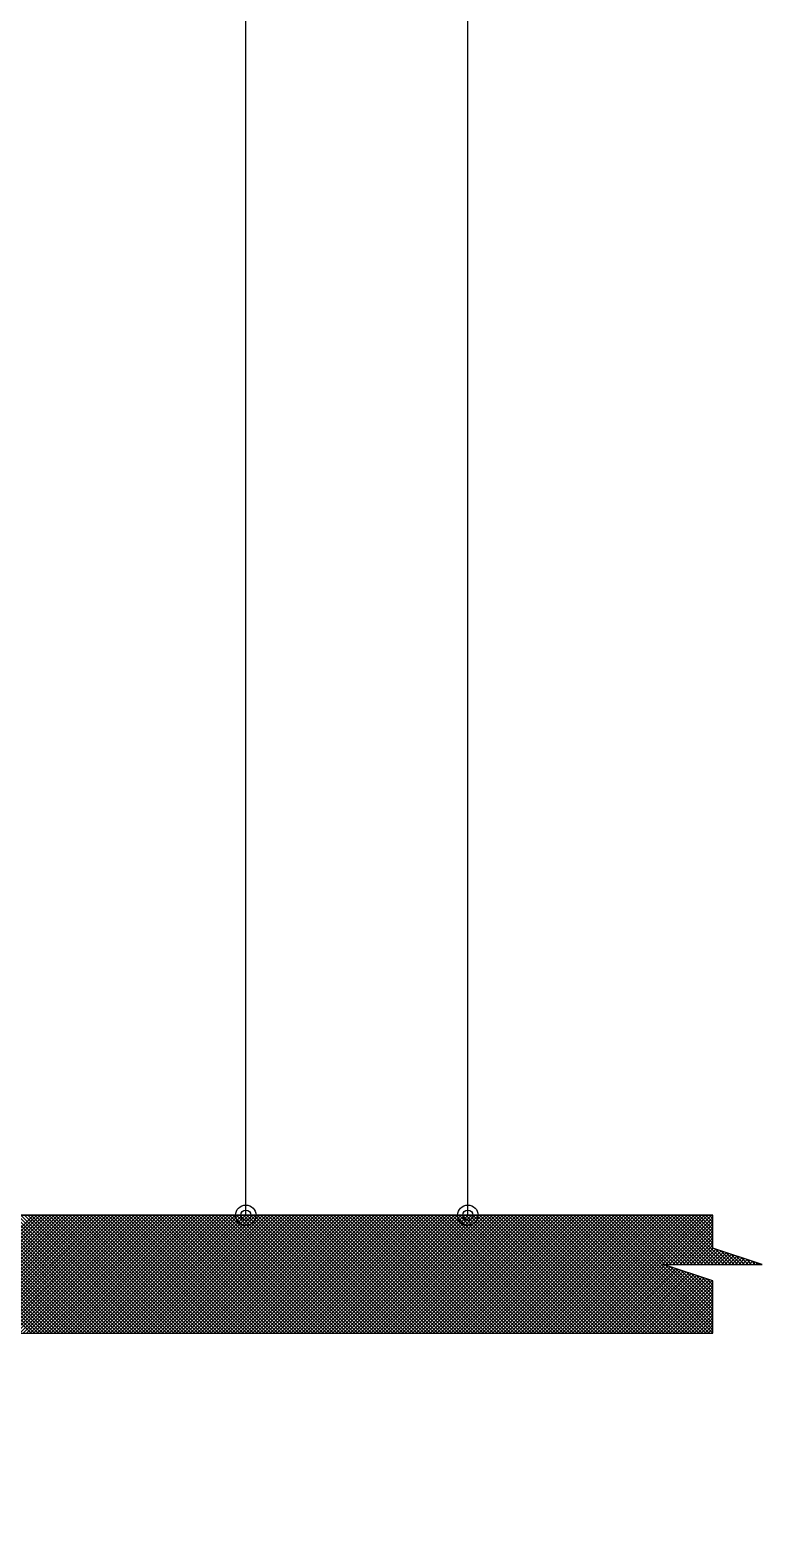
# Model space of a CAD drawing. Extents: x 0 to 119, y 0 to 84.
# Drawn here: x 32.64 to 35.61, y 19.52 to 25.62 of the extents above; entities that cross this region are included whole.
import ezdxf

# ---------------------------------------------------------------- set-up
doc = ezdxf.new("R2010")
doc.units = 0
doc.header["$MEASUREMENT"] = 0
for name, color, linetype in [('29', 9, 'CONTINUOUS'), ('32', 250, 'CONTINUOUS'), ('6', 178, 'CONTINUOUS')]:
    doc.layers.add(name, color=color, linetype=linetype)

msp = doc.modelspace()

# ---------------------------------------------------------------- linework, layer by layer
at = {"layer": '29', "color": 9, "linetype": 'Continuous'}
for p, q in [((32.162069, 20.800229), (32.642069, 20.320229)), ((32.171339, 20.320229), (32.651339, 20.800229)), ((32.176211, 20.800229), (32.656211, 20.320229)), ((32.185481, 20.320229), (32.665481, 20.800229)), ((32.190353, 20.800229), (32.670353, 20.320229)), ((32.199623, 20.320229), (32.679623, 20.800229)), ((32.204495, 20.800229), (32.684495, 20.320229)), ((32.213765, 20.320229), (32.693765, 20.800229)), ((32.218638, 20.800229), (32.698638, 20.320229)), ((32.227907, 20.320229), (32.707907, 20.800229)), ((32.23278, 20.800229), (32.71278, 20.320229)), ((32.242049, 20.320229), (32.722049, 20.800229)), ((32.246922, 20.800229), (32.726922, 20.320229)), ((32.256191, 20.320229), (32.736191, 20.800229)), ((32.261064, 20.800229), (32.741064, 20.320229)), ((32.270334, 20.320229), (32.750334, 20.800229)), ((32.275206, 20.800229), (32.755206, 20.320229)), ((32.284476, 20.320229), (32.764476, 20.800229)), ((32.289348, 20.800229), (32.769348, 20.320229)), ((32.298618, 20.320229), (32.778618, 20.800229)), ((32.30349, 20.800229), (32.78349, 20.320229)), ((32.31276, 20.320229), (32.79276, 20.800229)), ((32.317632, 20.800229), (32.797632, 20.320229)), ((32.326902, 20.320229), (32.806902, 20.800229)), ((32.331775, 20.800229), (32.811775, 20.320229)), ((32.341044, 20.320229), (32.821044, 20.800229)), ((32.345917, 20.800229), (32.825917, 20.320229)), ((32.355186, 20.320229), (32.835186, 20.800229)), ((32.360059, 20.800229), (32.840059, 20.320229)), ((32.369329, 20.320229), (32.849329, 20.800229)), ((32.374201, 20.800229), (32.854201, 20.320229)), ((32.383471, 20.320229), (32.863471, 20.800229)), ((32.388343, 20.800229), (32.868343, 20.320229)), ((32.397613, 20.320229), (32.877613, 20.800229)), ((32.402485, 20.800229), (32.882485, 20.320229)), ((32.411755, 20.320229), (32.891755, 20.800229)), ((32.416627, 20.800229), (32.896627, 20.320229)), ((32.425897, 20.320229), (32.905897, 20.800229)), ((32.43077, 20.800229), (32.91077, 20.320229)), ((32.440039, 20.320229), (32.920039, 20.800229)), ((32.444912, 20.800229), (32.924912, 20.320229)), ((32.454181, 20.320229), (32.934181, 20.800229)), ((32.459054, 20.800229), (32.939054, 20.320229)), ((32.468323, 20.320229), (32.948323, 20.800229)), ((32.473196, 20.800229), (32.953196, 20.320229)), ((32.482466, 20.320229), (32.962466, 20.800229)), ((32.487338, 20.800229), (32.967338, 20.320229)), ((32.496608, 20.320229), (32.976608, 20.800229)), ((32.50148, 20.800229), (32.98148, 20.320229)), ((32.51075, 20.320229), (32.99075, 20.800229)), ((32.515622, 20.800229), (32.995622, 20.320229)), ((32.524892, 20.320229), (33.004892, 20.800229)), ((32.529764, 20.800229), (33.009764, 20.320229)), ((32.539034, 20.320229), (33.019034, 20.800229)), ((32.543907, 20.800229), (33.023907, 20.320229)), ((32.553176, 20.320229), (33.033176, 20.800229)), ((32.558049, 20.800229), (33.038049, 20.320229)), ((32.567318, 20.320229), (33.047318, 20.800229)), ((32.572191, 20.800229), (33.052191, 20.320229)), ((32.581461, 20.320229), (33.061461, 20.800229)), ((32.586333, 20.800229), (33.066333, 20.320229)), ((32.595603, 20.320229), (33.075603, 20.800229)), ((32.600475, 20.800229), (33.080475, 20.320229)), ((32.609745, 20.320229), (33.089745, 20.800229)), ((32.614617, 20.800229), (33.094617, 20.320229)), ((32.623887, 20.320229), (33.103887, 20.800229)), ((32.628759, 20.800229), (33.108759, 20.320229)), ((32.638029, 20.320229), (33.118029, 20.800229)), ((32.642902, 20.800229), (33.122902, 20.320229)), ((32.652171, 20.320229), (33.132171, 20.800229)), ((32.657044, 20.800229), (33.137044, 20.320229)), ((32.666313, 20.320229), (33.146313, 20.800229)), ((32.671186, 20.800229), (33.151186, 20.320229)), ((32.680455, 20.320229), (33.160455, 20.800229)), ((32.685328, 20.800229), (33.165328, 20.320229)), ((32.694598, 20.320229), (33.174598, 20.800229)), ((32.69947, 20.800229), (33.17947, 20.320229)), ((32.70874, 20.320229), (33.18874, 20.800229)), ((32.713612, 20.800229), (33.193612, 20.320229)), ((32.722882, 20.320229), (33.202882, 20.800229)), ((32.727754, 20.800229), (33.207754, 20.320229)), ((32.737024, 20.320229), (33.217024, 20.800229)), ((32.741897, 20.800229), (33.221897, 20.320229)), ((32.751166, 20.320229), (33.231166, 20.800229)), ((32.756039, 20.800229), (33.236039, 20.320229)), ((32.765308, 20.320229), (33.245308, 20.800229)), ((32.770181, 20.800229), (33.250181, 20.320229)), ((32.77945, 20.320229), (33.25945, 20.800229)), ((32.784323, 20.800229), (33.264323, 20.320229)), ((32.793593, 20.320229), (33.273593, 20.800229)), ((32.798465, 20.800229), (33.278465, 20.320229)), ((32.807735, 20.320229), (33.287735, 20.800229)), ((32.812607, 20.800229), (33.292607, 20.320229)), ((32.821877, 20.320229), (33.301877, 20.800229)), ((32.826749, 20.800229), (33.306749, 20.320229)), ((32.836019, 20.320229), (33.316019, 20.800229)), ((32.840891, 20.800229), (33.320891, 20.320229)), ((32.850161, 20.320229), (33.330161, 20.800229)), ((32.855034, 20.800229), (33.335034, 20.320229)), ((32.864303, 20.320229), (33.344303, 20.800229)), ((32.869176, 20.800229), (33.349176, 20.320229)), ((32.878445, 20.320229), (33.358445, 20.800229)), ((32.883318, 20.800229), (33.363318, 20.320229)), ((32.892588, 20.320229), (33.372588, 20.800229)), ((32.89746, 20.800229), (33.37746, 20.320229)), ((32.90673, 20.320229), (33.38673, 20.800229)), ((32.911602, 20.800229), (33.391602, 20.320229)), ((32.920872, 20.320229), (33.400872, 20.800229)), ((32.925744, 20.800229), (33.405744, 20.320229)), ((32.935014, 20.320229), (33.415014, 20.800229)), ((32.939886, 20.800229), (33.419886, 20.320229)), ((32.949156, 20.320229), (33.429156, 20.800229)), ((32.954029, 20.800229), (33.434029, 20.320229)), ((32.963298, 20.320229), (33.443298, 20.800229)), ((32.968171, 20.800229), (33.448171, 20.320229)), ((32.97744, 20.320229), (33.45744, 20.800229)), ((32.982313, 20.800229), (33.462313, 20.320229)), ((32.991582, 20.320229), (33.471582, 20.800229)), ((32.996455, 20.800229), (33.476455, 20.320229)), ((33.005725, 20.320229), (33.485725, 20.800229)), ((33.010597, 20.800229), (33.490597, 20.320229)), ((33.019867, 20.320229), (33.499867, 20.800229)), ((33.024739, 20.800229), (33.504739, 20.320229)), ((33.034009, 20.320229), (33.514009, 20.800229)), ((33.038881, 20.800229), (33.518881, 20.320229)), ((33.048151, 20.320229), (33.528151, 20.800229)), ((33.053024, 20.800229), (33.533024, 20.320229)), ((33.062293, 20.320229), (33.542293, 20.800229)), ((33.067166, 20.800229), (33.547166, 20.320229)), ((33.076435, 20.320229), (33.556435, 20.800229)), ((33.081308, 20.800229), (33.561308, 20.320229)), ((33.090577, 20.320229), (33.570577, 20.800229)), ((33.09545, 20.800229), (33.57545, 20.320229)), ((33.10472, 20.320229), (33.58472, 20.800229)), ((33.109592, 20.800229), (33.589592, 20.320229)), ((33.118862, 20.320229), (33.598862, 20.800229)), ((33.123734, 20.800229), (33.603734, 20.320229)), ((33.133004, 20.320229), (33.613004, 20.800229)), ((33.137876, 20.800229), (33.617876, 20.320229)), ((33.147146, 20.320229), (33.627146, 20.800229)), ((33.152018, 20.800229), (33.632018, 20.320229)), ((33.161288, 20.320229), (33.641288, 20.800229)), ((33.166161, 20.800229), (33.646161, 20.320229)), ((33.17543, 20.320229), (33.65543, 20.800229)), ((33.180303, 20.800229), (33.660303, 20.320229)), ((33.189572, 20.320229), (33.669572, 20.800229)), ((33.194445, 20.800229), (33.674445, 20.320229)), ((33.203715, 20.320229), (33.683715, 20.800229)), ((33.208587, 20.800229), (33.688587, 20.320229)), ((33.217857, 20.320229), (33.697857, 20.800229)), ((33.222729, 20.800229), (33.702729, 20.320229)), ((33.231999, 20.320229), (33.711999, 20.800229)), ((33.236871, 20.800229), (33.716871, 20.320229)), ((33.246141, 20.320229), (33.726141, 20.800229)), ((33.251013, 20.800229), (33.731013, 20.320229)), ((33.260283, 20.320229), (33.740283, 20.800229)), ((33.265156, 20.800229), (33.745156, 20.320229)), ((33.274425, 20.320229), (33.754425, 20.800229)), ((33.279298, 20.800229), (33.759298, 20.320229)), ((33.288567, 20.320229), (33.768567, 20.800229)), ((33.29344, 20.800229), (33.77344, 20.320229)), ((33.302709, 20.320229), (33.782709, 20.800229)), ((33.307582, 20.800229), (33.787582, 20.320229)), ((33.316852, 20.320229), (33.796852, 20.800229)), ((33.321724, 20.800229), (33.801724, 20.320229)), ((33.330994, 20.320229), (33.810994, 20.800229)), ((33.335866, 20.800229), (33.815866, 20.320229)), ((33.345136, 20.320229), (33.825136, 20.800229)), ((33.350008, 20.800229), (33.830008, 20.320229)), ((33.359278, 20.320229), (33.839278, 20.800229)), ((33.36415, 20.800229), (33.84415, 20.320229)), ((33.37342, 20.320229), (33.85342, 20.800229)), ((33.378293, 20.800229), (33.858293, 20.320229)), ((33.387562, 20.320229), (33.867562, 20.800229)), ((33.392435, 20.800229), (33.872435, 20.320229)), ((33.401704, 20.320229), (33.881704, 20.800229)), ((33.406577, 20.800229), (33.886577, 20.320229)), ((33.415847, 20.320229), (33.895847, 20.800229)), ((33.420719, 20.800229), (33.900719, 20.320229)), ((33.429989, 20.320229), (33.909989, 20.800229)), ((33.434861, 20.800229), (33.914861, 20.320229)), ((33.444131, 20.320229), (33.924131, 20.800229)), ((33.449003, 20.800229), (33.929003, 20.320229)), ((33.458273, 20.320229), (33.938273, 20.800229)), ((33.463145, 20.800229), (33.943145, 20.320229)), ((33.472415, 20.320229), (33.952415, 20.800229)), ((33.477288, 20.800229), (33.957288, 20.320229)), ((33.486557, 20.320229), (33.966557, 20.800229)), ((33.49143, 20.800229), (33.97143, 20.320229)), ((33.500699, 20.320229), (33.980699, 20.800229)), ((33.505572, 20.800229), (33.985572, 20.320229)), ((33.514841, 20.320229), (33.994841, 20.800229)), ((33.519714, 20.800229), (33.999714, 20.320229)), ((33.528984, 20.320229), (34.008984, 20.800229)), ((33.533856, 20.800229), (34.013856, 20.320229)), ((33.543126, 20.320229), (34.023126, 20.800229)), ((33.547998, 20.800229), (34.027998, 20.320229)), ((33.557268, 20.320229), (34.037268, 20.800229)), ((33.56214, 20.800229), (34.04214, 20.320229)), ((33.57141, 20.320229), (34.05141, 20.800229)), ((33.576283, 20.800229), (34.056283, 20.320229)), ((33.585552, 20.320229), (34.065552, 20.800229)), ((33.590425, 20.800229), (34.070425, 20.320229)), ((33.599694, 20.320229), (34.079694, 20.800229)), ((33.604567, 20.800229), (34.084567, 20.320229)), ((33.613836, 20.320229), (34.093836, 20.800229)), ((33.618709, 20.800229), (34.098709, 20.320229)), ((33.627979, 20.320229), (34.107979, 20.800229)), ((33.632851, 20.800229), (34.112851, 20.320229)), ((33.642121, 20.320229), (34.122121, 20.800229)), ((33.646993, 20.800229), (34.126993, 20.320229)), ((33.656263, 20.320229), (34.136263, 20.800229)), ((33.661135, 20.800229), (34.141135, 20.320229)), ((33.670405, 20.320229), (34.150405, 20.800229)), ((33.675277, 20.800229), (34.155277, 20.320229)), ((33.684547, 20.320229), (34.164547, 20.800229)), ((33.68942, 20.800229), (34.16942, 20.320229)), ((33.698689, 20.320229), (34.178689, 20.800229)), ((33.703562, 20.800229), (34.183562, 20.320229)), ((33.712831, 20.320229), (34.192831, 20.800229)), ((33.717704, 20.800229), (34.197704, 20.320229)), ((33.726974, 20.320229), (34.206974, 20.800229)), ((33.731846, 20.800229), (34.211846, 20.320229)), ((33.741116, 20.320229), (34.221116, 20.800229)), ((33.745988, 20.800229), (34.225988, 20.320229)), ((33.755258, 20.320229), (34.235258, 20.800229)), ((33.76013, 20.800229), (34.24013, 20.320229)), ((33.7694, 20.320229), (34.2494, 20.800229)), ((33.774272, 20.800229), (34.254272, 20.320229)), ((33.783542, 20.320229), (34.263542, 20.800229)), ((33.788415, 20.800229), (34.268415, 20.320229)), ((33.797684, 20.320229), (34.277684, 20.800229)), ((33.802557, 20.800229), (34.282557, 20.320229)), ((33.811826, 20.320229), (34.291826, 20.800229)), ((33.816699, 20.800229), (34.296699, 20.320229)), ((33.825968, 20.320229), (34.305968, 20.800229)), ((33.830841, 20.800229), (34.310841, 20.320229)), ((33.840111, 20.320229), (34.320111, 20.800229)), ((33.844983, 20.800229), (34.324983, 20.320229)), ((33.854253, 20.320229), (34.334253, 20.800229)), ((33.859125, 20.800229), (34.339125, 20.320229)), ((33.868395, 20.320229), (34.348395, 20.800229)), ((33.873267, 20.800229), (34.353267, 20.320229)), ((33.882537, 20.320229), (34.362537, 20.800229)), ((33.88741, 20.800229), (34.36741, 20.320229)), ((33.896679, 20.320229), (34.376679, 20.800229)), ((33.901552, 20.800229), (34.381552, 20.320229)), ((33.910821, 20.320229), (34.390821, 20.800229)), ((33.915694, 20.800229), (34.395694, 20.320229)), ((33.924963, 20.320229), (34.404963, 20.800229)), ((33.929836, 20.800229), (34.409836, 20.320229)), ((33.939106, 20.320229), (34.419106, 20.800229)), ((33.943978, 20.800229), (34.423978, 20.320229)), ((33.953248, 20.320229), (34.433248, 20.800229)), ((33.95812, 20.800229), (34.43812, 20.320229)), ((33.96739, 20.320229), (34.44739, 20.800229)), ((33.972262, 20.800229), (34.452262, 20.320229)), ((33.981532, 20.320229), (34.461532, 20.800229)), ((33.986404, 20.800229), (34.466404, 20.320229)), ((33.995674, 20.320229), (34.475674, 20.800229)), ((34.000547, 20.800229), (34.480547, 20.320229)), ((34.009816, 20.320229), (34.489816, 20.800229)), ((34.014689, 20.800229), (34.494689, 20.320229)), ((34.023958, 20.320229), (34.503958, 20.800229)), ((34.028831, 20.800229), (34.508831, 20.320229)), ((34.038101, 20.320229), (34.518101, 20.800229)), ((34.042973, 20.800229), (34.522973, 20.320229)), ((34.052243, 20.320229), (34.532243, 20.800229)), ((34.057115, 20.800229), (34.537115, 20.320229)), ((34.066385, 20.320229), (34.546385, 20.800229)), ((34.071257, 20.800229), (34.551257, 20.320229)), ((34.080527, 20.320229), (34.560527, 20.800229)), ((34.085399, 20.800229), (34.565399, 20.320229)), ((34.094669, 20.320229), (34.574669, 20.800229)), ((34.099542, 20.800229), (34.579542, 20.320229)), ((34.108811, 20.320229), (34.588811, 20.800229)), ((34.113684, 20.800229), (34.593684, 20.320229)), ((34.122953, 20.320229), (34.602953, 20.800229)), ((34.127826, 20.800229), (34.607826, 20.320229)), ((34.137095, 20.320229), (34.617095, 20.800229)), ((34.141968, 20.800229), (34.621968, 20.320229)), ((34.151238, 20.320229), (34.631238, 20.800229)), ((34.15611, 20.800229), (34.63611, 20.320229)), ((34.16538, 20.320229), (34.64538, 20.800229)), ((34.170252, 20.800229), (34.650252, 20.320229)), ((34.179522, 20.320229), (34.659522, 20.800229)), ((34.184394, 20.800229), (34.664394, 20.320229)), ((34.193664, 20.320229), (34.673664, 20.800229)), ((34.198536, 20.800229), (34.678536, 20.320229)), ((34.207806, 20.320229), (34.687806, 20.800229)), ((34.212679, 20.800229), (34.692679, 20.320229)), ((34.221948, 20.320229), (34.701948, 20.800229)), ((34.226821, 20.800229), (34.706821, 20.320229)), ((34.23609, 20.320229), (34.71609, 20.800229)), ((34.240963, 20.800229), (34.720963, 20.320229)), ((34.250233, 20.320229), (34.730233, 20.800229)), ((34.255105, 20.800229), (34.735105, 20.320229)), ((34.264375, 20.320229), (34.744375, 20.800229)), ((34.269247, 20.800229), (34.749247, 20.320229)), ((34.278517, 20.320229), (34.758517, 20.800229)), ((34.283389, 20.800229), (34.763389, 20.320229)), ((34.292659, 20.320229), (34.772659, 20.800229)), ((34.297531, 20.800229), (34.777531, 20.320229)), ((34.306801, 20.320229), (34.786801, 20.800229)), ((34.311674, 20.800229), (34.791674, 20.320229)), ((34.320943, 20.320229), (34.800943, 20.800229)), ((34.325816, 20.800229), (34.805816, 20.320229)), ((34.335085, 20.320229), (34.815085, 20.800229)), ((34.339958, 20.800229), (34.819958, 20.320229)), ((34.349227, 20.320229), (34.829227, 20.800229)), ((34.3541, 20.800229), (34.8341, 20.320229)), ((34.36337, 20.320229), (34.84337, 20.800229)), ((34.368242, 20.800229), (34.848242, 20.320229)), ((34.377512, 20.320229), (34.857512, 20.800229)), ((34.382384, 20.800229), (34.862384, 20.320229)), ((34.391654, 20.320229), (34.871654, 20.800229)), ((34.396526, 20.800229), (34.876526, 20.320229)), ((34.405796, 20.320229), (34.885796, 20.800229)), ((34.410669, 20.800229), (34.890669, 20.320229)), ((34.419938, 20.320229), (34.899938, 20.800229)), ((34.424811, 20.800229), (34.904811, 20.320229)), ((34.43408, 20.320229), (34.91408, 20.800229)), ((34.438953, 20.800229), (34.918953, 20.320229)), ((34.448222, 20.320229), (34.928222, 20.800229)), ((34.453095, 20.800229), (34.933095, 20.320229)), ((34.462365, 20.320229), (34.942365, 20.800229)), ((34.467237, 20.800229), (34.947237, 20.320229)), ((34.476507, 20.320229), (34.956507, 20.800229)), ((34.481379, 20.800229), (34.961379, 20.320229)), ((34.490649, 20.320229), (34.970649, 20.800229)), ((34.495521, 20.800229), (34.975521, 20.320229)), ((34.504791, 20.320229), (34.984791, 20.800229)), ((34.509663, 20.800229), (34.989663, 20.320229)), ((34.518933, 20.320229), (34.998933, 20.800229)), ((34.523806, 20.800229), (35.003806, 20.320229)), ((34.533075, 20.320229), (35.013075, 20.800229)), ((34.537948, 20.800229), (35.017948, 20.320229)), ((34.547217, 20.320229), (35.027217, 20.800229)), ((34.55209, 20.800229), (35.03209, 20.320229)), ((34.56136, 20.320229), (35.04136, 20.800229)), ((34.566232, 20.800229), (35.046232, 20.320229)), ((34.575502, 20.320229), (35.055502, 20.800229)), ((34.580374, 20.800229), (35.060374, 20.320229)), ((34.589644, 20.320229), (35.069644, 20.800229)), ((34.594516, 20.800229), (35.074516, 20.320229)), ((34.603786, 20.320229), (35.083786, 20.800229)), ((34.608658, 20.800229), (35.088658, 20.320229)), ((34.617928, 20.320229), (35.097928, 20.800229)), ((34.622801, 20.800229), (35.102801, 20.320229)), ((34.63207, 20.320229), (35.11207, 20.800229)), ((34.636943, 20.800229), (35.116943, 20.320229)), ((34.646212, 20.320229), (35.126212, 20.800229)), ((34.651085, 20.800229), (35.131085, 20.320229)), ((34.660354, 20.320229), (35.140354, 20.800229)), ((34.665227, 20.800229), (35.145227, 20.320229)), ((34.674497, 20.320229), (35.154497, 20.800229)), ((34.679369, 20.800229), (35.159369, 20.320229)), ((34.688639, 20.320229), (35.168639, 20.800229)), ((34.693511, 20.800229), (35.173511, 20.320229)), ((34.702781, 20.320229), (35.182781, 20.800229)), ((34.707653, 20.800229), (35.187653, 20.320229)), ((34.716923, 20.320229), (35.196923, 20.800229)), ((34.721796, 20.800229), (35.201796, 20.320229)), ((34.731065, 20.320229), (35.211065, 20.800229)), ((34.735938, 20.800229), (35.215938, 20.320229)), ((34.745207, 20.320229), (35.225207, 20.800229)), ((34.75008, 20.800229), (35.23008, 20.320229)), ((34.759349, 20.320229), (35.239349, 20.800229)), ((34.764222, 20.800229), (35.244222, 20.320229)), ((34.773492, 20.320229), (35.253492, 20.800229)), ((34.778364, 20.800229), (35.258364, 20.320229)), ((34.787634, 20.320229), (35.267634, 20.800229)), ((34.792506, 20.800229), (35.272506, 20.320229)), ((34.801776, 20.320229), (35.281776, 20.800229)), ((34.806648, 20.800229), (35.286648, 20.320229)), ((34.815918, 20.320229), (35.295918, 20.800229)), ((34.82079, 20.800229), (35.30079, 20.320229)), ((34.83006, 20.320229), (35.31006, 20.800229)), ((34.834933, 20.800229), (35.314933, 20.320229)), ((34.844202, 20.320229), (35.324202, 20.800229)), ((34.849075, 20.800229), (35.329075, 20.320229)), ((34.858344, 20.320229), (35.338344, 20.800229)), ((34.863217, 20.800229), (35.343217, 20.320229)), ((34.872487, 20.320229), (35.352487, 20.800229)), ((34.877359, 20.800229), (35.357359, 20.320229)), ((34.886629, 20.320229), (35.366629, 20.800229)), ((34.891501, 20.800229), (35.371501, 20.320229)), ((34.900771, 20.320229), (35.380771, 20.800229)), ((34.905643, 20.800229), (35.385643, 20.320229)), ((34.914913, 20.320229), (35.394913, 20.800229)), ((34.919785, 20.800229), (35.399785, 20.320229)), ((34.929055, 20.320229), (35.409055, 20.800229)), ((34.933928, 20.800229), (35.414567, 20.320229)), ((34.94807, 20.800229), (35.414567, 20.333732)), ((34.962212, 20.800229), (35.414567, 20.347874)), ((34.976354, 20.800229), (35.414567, 20.362016)), ((34.990496, 20.800229), (35.414567, 20.376158)), ((35.004638, 20.800229), (35.414567, 20.390301)), ((35.01878, 20.800229), (35.21878, 20.600229)), ((35.032922, 20.800229), (35.232922, 20.600229)), ((35.047065, 20.800229), (35.247065, 20.600229)), ((35.061207, 20.800229), (35.261207, 20.600229)), ((35.075349, 20.800229), (35.275349, 20.600229)), ((35.089491, 20.800229), (35.289491, 20.600229)), ((35.103633, 20.800229), (35.303633, 20.600229)), ((35.117775, 20.800229), (35.317775, 20.600229)), ((35.131917, 20.800229), (35.331917, 20.600229)), ((35.14606, 20.800229), (35.34606, 20.600229)), ((35.160202, 20.800229), (35.360202, 20.600229)), ((35.174344, 20.800229), (35.374344, 20.600229)), ((35.188486, 20.800229), (35.388486, 20.600229)), ((35.202628, 20.800229), (35.402628, 20.600229)), ((35.21677, 20.800229), (35.41677, 20.600229)), ((35.223197, 20.600229), (35.414567, 20.791598)), ((35.230912, 20.800229), (35.430912, 20.600229)), ((35.237339, 20.600229), (35.414567, 20.777456)), ((35.245055, 20.800229), (35.445055, 20.600229)), ((35.251481, 20.600229), (35.414567, 20.763314)), ((35.259197, 20.800229), (35.459197, 20.600229)), ((35.265624, 20.600229), (35.414567, 20.749172)), ((35.273339, 20.800229), (35.473339, 20.600229)), ((35.287481, 20.800229), (35.414567, 20.673143)), ((35.301623, 20.800229), (35.414567, 20.687285)), ((35.315765, 20.800229), (35.414567, 20.701428)), ((35.329907, 20.800229), (35.414567, 20.71557)), ((35.344049, 20.800229), (35.414567, 20.729712)), ((35.358192, 20.800229), (35.414567, 20.743854)), ((35.372334, 20.800229), (35.414567, 20.757996)), ((35.386476, 20.800229), (35.414567, 20.772138)), ((35.400618, 20.800229), (35.414567, 20.78628)), ((35.279766, 20.600229), (35.414567, 20.73503)), ((35.293908, 20.600229), (35.414567, 20.720888)), ((35.30805, 20.600229), (35.414567, 20.706746)), ((35.322192, 20.600229), (35.414567, 20.692603)), ((35.336334, 20.600229), (35.414567, 20.678461)), ((35.350476, 20.600229), (35.416499, 20.666251)), ((35.364619, 20.600229), (35.427105, 20.662716)), ((35.378761, 20.600229), (35.437712, 20.65918)), ((35.392903, 20.600229), (35.448319, 20.655645)), ((35.407045, 20.600229), (35.458925, 20.652109)), ((35.421187, 20.600229), (35.469532, 20.648574)), ((35.423938, 20.663771), (35.487481, 20.600229)), ((35.435329, 20.600229), (35.480138, 20.645038)), ((35.445152, 20.6567), (35.501623, 20.600229)), ((35.449471, 20.600229), (35.490745, 20.641503)), ((35.463613, 20.600229), (35.501352, 20.637967)), ((35.466365, 20.649629), (35.515765, 20.600229)), ((35.477756, 20.600229), (35.511958, 20.634432)), ((35.487578, 20.642558), (35.529907, 20.600229)), ((35.491898, 20.600229), (35.522565, 20.630896)), ((35.50604, 20.600229), (35.533172, 20.627361)), ((35.508791, 20.635487), (35.544049, 20.600229)), ((35.520182, 20.600229), (35.543778, 20.623825)), ((35.530004, 20.628416), (35.558192, 20.600229)), ((35.534324, 20.600229), (35.554385, 20.62029)), ((35.551217, 20.621345), (35.572334, 20.600229)), ((34.943197, 20.320229), (35.22104, 20.598071)), ((34.957339, 20.320229), (35.231646, 20.594536)), ((34.971481, 20.320229), (35.242253, 20.591)), ((34.985624, 20.320229), (35.252859, 20.587465)), ((34.999766, 20.320229), (35.263466, 20.583929)), ((35.013908, 20.320229), (35.274073, 20.580394)), ((35.02805, 20.320229), (35.284679, 20.576858)), ((35.042192, 20.320229), (35.295286, 20.573323)), ((35.056334, 20.320229), (35.305892, 20.569787)), ((35.070476, 20.320229), (35.316499, 20.566251)), ((35.084619, 20.320229), (35.327106, 20.562716)), ((35.098761, 20.320229), (35.337712, 20.55918)), ((35.220887, 20.598122), (35.414567, 20.404443)), ((35.2421, 20.591051), (35.414567, 20.418585)), ((35.263314, 20.58398), (35.414567, 20.432727)), ((35.284527, 20.576909), (35.414567, 20.446869)), ((35.30574, 20.569838), (35.414567, 20.461011)), ((35.326953, 20.562767), (35.414567, 20.475153)), ((35.548466, 20.600229), (35.564991, 20.616754)), ((35.562608, 20.600229), (35.575598, 20.613218)), ((35.572431, 20.614274), (35.586476, 20.600229)), ((35.576751, 20.600229), (35.586205, 20.609683)), ((35.590893, 20.600229), (35.596811, 20.606147)), ((35.593644, 20.607203), (35.600618, 20.600229)), ((35.605035, 20.600229), (35.607418, 20.602612)), ((35.112903, 20.320229), (35.348319, 20.555645)), ((35.127045, 20.320229), (35.358925, 20.552109)), ((35.141187, 20.320229), (35.369532, 20.548574)), ((35.155329, 20.320229), (35.380138, 20.545038)), ((35.169471, 20.320229), (35.390745, 20.541503)), ((35.183613, 20.320229), (35.401352, 20.537967)), ((35.197756, 20.320229), (35.411958, 20.534432)), ((35.211898, 20.320229), (35.414567, 20.522898)), ((35.22604, 20.320229), (35.414567, 20.508756)), ((35.348167, 20.555696), (35.414567, 20.489295)), ((35.36938, 20.548624), (35.414567, 20.503438)), ((35.390593, 20.541553), (35.414567, 20.51758)), ((35.411806, 20.534482), (35.414567, 20.531722)), ((35.240182, 20.320229), (35.414567, 20.494614)), ((35.254324, 20.320229), (35.414567, 20.480471)), ((35.268466, 20.320229), (35.414567, 20.466329)), ((35.282608, 20.320229), (35.414567, 20.452187)), ((35.296751, 20.320229), (35.414567, 20.438045)), ((35.310893, 20.320229), (35.414567, 20.423903)), ((35.325035, 20.320229), (35.414567, 20.409761)), ((35.339177, 20.320229), (35.414567, 20.395619)), ((35.353319, 20.320229), (35.414567, 20.381476)), ((35.367461, 20.320229), (35.414567, 20.367334)), ((35.381603, 20.320229), (35.414567, 20.353192)), ((35.395746, 20.320229), (35.414567, 20.33905)), ((35.409888, 20.320229), (35.414567, 20.324908))]:
    msp.add_line(p, q, dxfattribs=at)
msp.add_lwpolyline([(27.274711, 20.800229), (27.274711, 19.520229), (27.834711, 19.520229), (27.834711, 20.320229), (35.414567, 20.320229), (35.414567, 20.533562), (35.214567, 20.600229), (35.614567, 20.600229), (35.414567, 20.666895), (35.414567, 20.800229), (32.074711, 20.800229), (27.834711, 20.800229), (27.834711, 20.800229), (27.274711, 20.800229)], dxfattribs=at)
at = {"layer": '32', "color": 250, "linetype": 'Continuous'}
for p, q in [((34.418342, 20.800229), (34.418342, 32.480229)), ((33.515184, 20.800229), (33.515184, 32.000229)), ((33.883116, 20.800229), (33.265184, 20.800229)), ((34.133116, 20.800229), (34.133116, 20.800229)), ((34.576772, 20.800229), (34.168342, 20.800229)), ((34.826772, 20.800229), (34.826772, 20.800229))]:
    msp.add_line(p, q, dxfattribs=at)
for centre, radius in [((33.515184, 20.800229), 0.041625), ((33.515184, 20.800229), 0.02075), ((34.418342, 20.800229), 0.041625), ((34.418342, 20.800229), 0.02075)]:
    msp.add_circle(centre, radius, dxfattribs=at)
at = {"layer": '6', "color": 178, "linetype": 'Continuous'}
msp.add_line((34.474932, 20.800229), (35.414567, 20.800229), dxfattribs=at)
for points in [[(27.834711, 20.320229), (35.414567, 20.320229), (35.414567, 20.533562), (35.214567, 20.600229), (35.614567, 20.600229), (35.414567, 20.666895), (35.414567, 20.800229)], [(27.834711, 20.800229), (32.074711, 20.800229), (35.414567, 20.800229)]]:
    msp.add_lwpolyline(points, dxfattribs=at)

doc.saveas('drawing.dxf')
